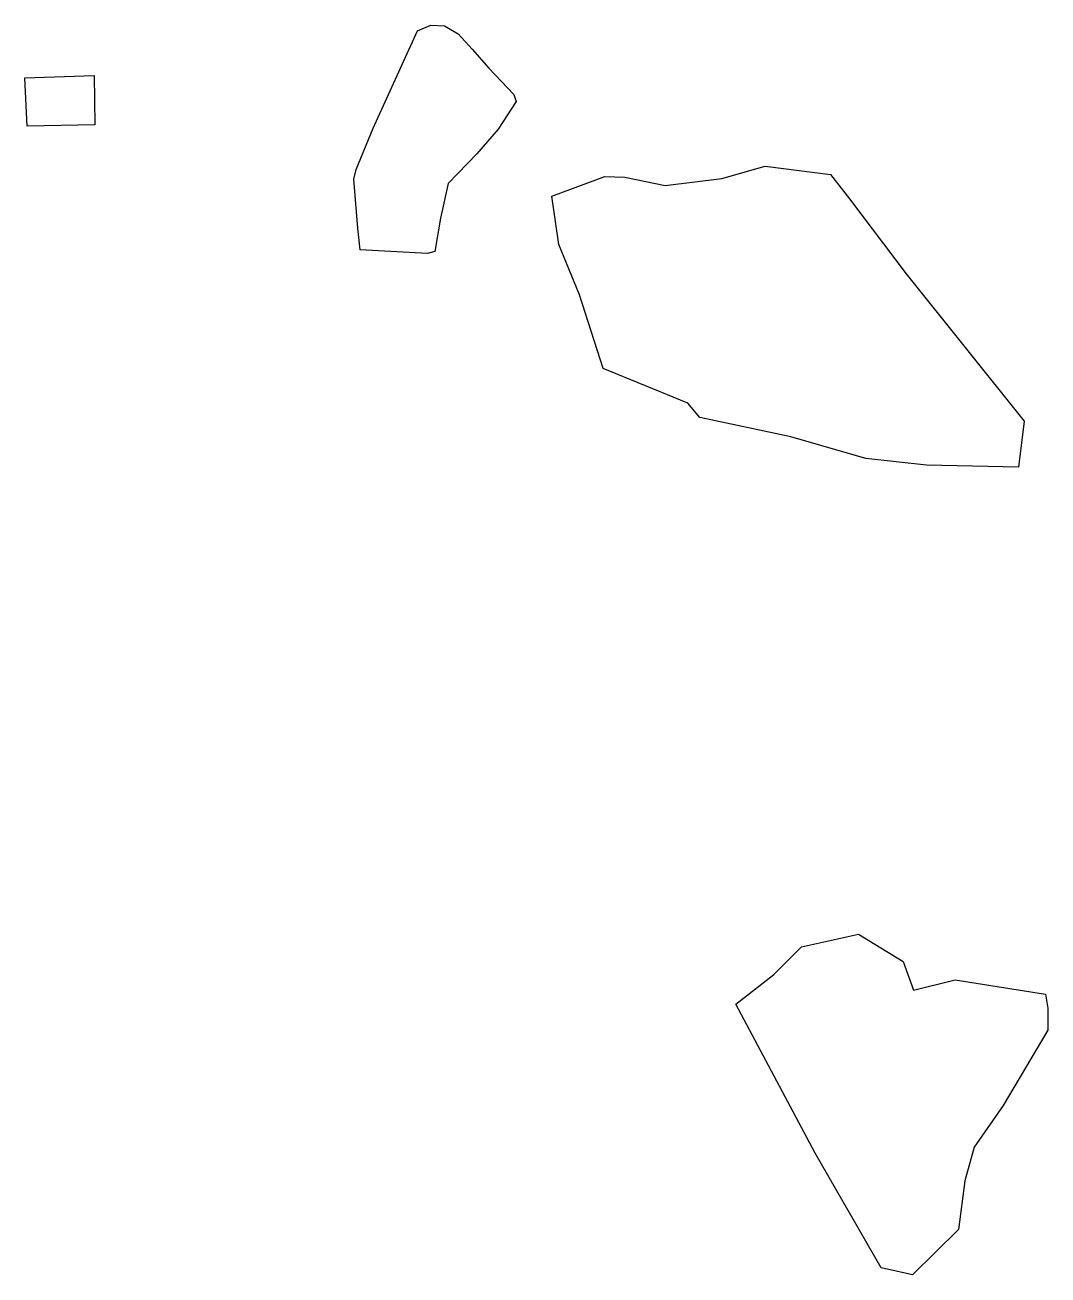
# Model space of a CAD drawing. Header units: inches. Extents: x 115315 to 116567, y 150255 to 151783.
import ezdxf

# ---------------------------------------------------------------- set-up
doc = ezdxf.new("R2010")
doc.units = ezdxf.units.IN
doc.header["$MEASUREMENT"] = 0
doc.layers.add('Education', color=7, linetype='Continuous')

msp = doc.modelspace()

# ---------------------------------------------------------------- linework, layer by layer
at = {"layer": 'Education'}
for points in [[(115795.5, 151776.4), (115811.6, 151783.4), (115828.5, 151782.4), (115845, 151772.8), (115862.5, 151753.8), (115882.6, 151730.6), (115913.1, 151698.6), (115916.1, 151689.7), (115894.1, 151655.9), (115867.9, 151625.9), (115833, 151589.7), (115823.5, 151547), (115816.7, 151506.4), (115807.6, 151504.1), (115725.5, 151508.6), (115722.4, 151534.9), (115717.4, 151594.9), (115720.3, 151606.8), (115741.3, 151657.2)], [(115315.4, 151718.9), (115399.9, 151721.5), (115401, 151661.2), (115318, 151659.8)], [(116323.6, 151570.7), (116393.2, 151479), (116537.4, 151299), (116530.5, 151242.8), (116417.8, 151245.2), (116343.7, 151253.4), (116252.2, 151279.9), (116140.8, 151303.3), (116126.1, 151321.1), (116022.5, 151363.3), (115993.5, 151453.4), (115968.5, 151514.8), (115959.6, 151574.1), (116024.7, 151598.3), (116049.2, 151597.3), (116098.3, 151587), (116167.8, 151595.5), (116220.6, 151610.7), (116300.5, 151600.7)], [(116184.7, 150585.9), (116231.1, 150622.2), (116265.2, 150656.2), (116334.8, 150671.5), (116389.5, 150638), (116402.2, 150603.1), (116453, 150615.8), (116563.5, 150598.3), (116566.2, 150581), (116566.5, 150553.9), (116511.8, 150461.8), (116476.1, 150411), (116464.9, 150369.8), (116457, 150310.2), (116400.7, 150254.7), (116362.6, 150263.4), (116281.7, 150403.8)]]:
    msp.add_lwpolyline(points, close=True, dxfattribs=at)

doc.saveas('drawing.dxf')
